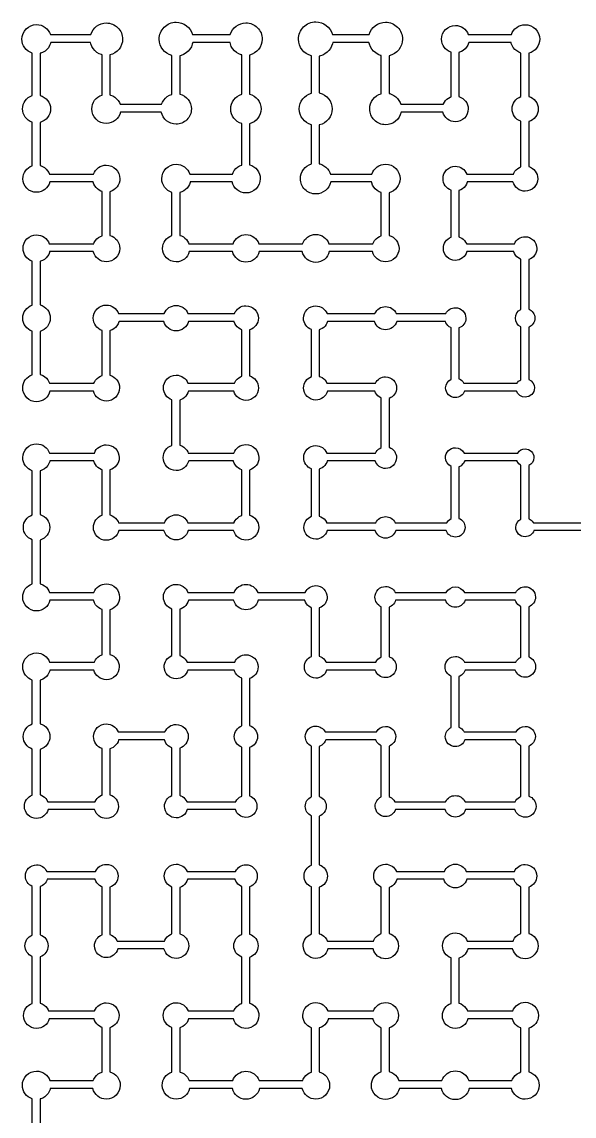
# Model space of a CAD drawing. Extents: x 0.02 to 7.98, y 0.02 to 7.98.
# Drawn here: x 0.037 to 1.026, y 2.006 to 3.967 of the extents above; entities that cross this region are included whole.
import ezdxf

# ---------------------------------------------------------------- set-up
doc = ezdxf.new("R2010")
doc.units = 0
doc.layers.add('PYDXF', color=18, linetype='CONTINUOUS')

msp = doc.modelspace()

# ---------------------------------------------------------------- linework, layer by layer
at = {"layer": 'PYDXF'}
for points in [[(0.0555, 1.9597), (0.0555, 2.037, -0.327691), (0.0377, 2.0612, -0.414214), (0.0631, 2.0867, -0.320131), (0.0871, 2.0695), (0.1647, 2.0695), (0.1658, 2.0722), (0.1679, 2.0757), (0.1705, 2.0788), (0.1737, 2.0815), (0.1771, 2.0835), (0.1805, 2.0849), (0.1805, 2.1648), (0.179, 2.1654), (0.176, 2.1669), (0.1733, 2.169), (0.1708, 2.1714), (0.1688, 2.1741), (0.1672, 2.1771), (0.1661, 2.1802), (0.1661, 2.1805), (0.0856, 2.1805, -0.342654), (0.0631, 2.163, -0.414214), (0.0399, 2.1862, -0.319204), (0.0555, 2.2081), (0.0555, 2.292, -0.307861), (0.0423, 2.3112, -0.307861), (0.0555, 2.3305), (0.0555, 2.4177, -0.307649), (0.0431, 2.4362, -0.414214), (0.0631, 2.4563, -0.294525), (0.0814, 2.4445), (0.1689, 2.4445, -0.299868), (0.1881, 2.4572, -0.414214), (0.2091, 2.4362, -0.326318), (0.1945, 2.4162), (0.1945, 2.3315), (0.1975, 2.3303), (0.2005, 2.3285), (0.2031, 2.3263), (0.2054, 2.3236), (0.2072, 2.3206), (0.2076, 2.3195), (0.2922, 2.3195), (0.2929, 2.3212), (0.2947, 2.3244), (0.2971, 2.3272), (0.3, 2.3296), (0.3032, 2.3315), (0.3055, 2.3324), (0.3055, 2.4165, -0.310116), (0.2919, 2.4362, -0.414214), (0.3131, 2.4575, -0.301117), (0.3326, 2.4445), (0.4196, 2.4445, -0.295802), (0.4381, 2.4565, -0.414214), (0.4584, 2.4362, -0.323146), (0.4445, 2.417), (0.4445, 2.3319, -0.329037), (0.4598, 2.3112, -0.329037), (0.4445, 2.2905), (0.4445, 2.2085, -0.334734), (0.4613, 2.1862, -0.414214), (0.4381, 2.163, -0.342654), (0.4157, 2.1805), (0.3354, 2.1805), (0.3353, 2.1801), (0.3342, 2.177), (0.3326, 2.174), (0.3306, 2.1712), (0.3281, 2.1688), (0.3253, 2.1667), (0.3224, 2.1652), (0.3195, 2.1642), (0.3195, 2.0852), (0.3204, 2.085), (0.3241, 2.0835), (0.3276, 2.0815), (0.3307, 2.0788), (0.3333, 2.0757), (0.3354, 2.0722), (0.3365, 2.0695), (0.4145, 2.0695, -0.318622), (0.4381, 2.0863, -0.318609), (0.4617, 2.0695), (0.5397, 2.0695), (0.5408, 2.0722), (0.5429, 2.0757), (0.5455, 2.0788), (0.5487, 2.0815), (0.5521, 2.0835), (0.5555, 2.0849), (0.5555, 2.1644, -0.319204), (0.5399, 2.1862, -0.414214), (0.5631, 2.2095, -0.310938), (0.5847, 2.1945), (0.6665, 2.1945, -0.310938), (0.6881, 2.2095, -0.414214), (0.7113, 2.1862, -0.334734), (0.6945, 2.1639), (0.6945, 2.0858), (0.6956, 2.0856), (0.6993, 2.0841), (0.7029, 2.0819), (0.7061, 2.0792), (0.7088, 2.076), (0.7109, 2.0725), (0.7121, 2.0695), (0.7889, 2.0695, -0.320845), (0.8131, 2.0869, -0.320792), (0.8373, 2.0695), (0.9145, 2.0695), (0.9156, 2.0723), (0.9177, 2.0758), (0.9204, 2.0789), (0.9236, 2.0816), (0.9271, 2.0837), (0.9305, 2.0851), (0.9305, 2.1639), (0.9286, 2.1646), (0.9255, 2.1662), (0.9227, 2.1683), (0.9202, 2.1708), (0.9181, 2.1737), (0.9165, 2.1767), (0.9153, 2.1799), (0.9152, 2.1805), (0.8356, 2.1805, -0.342654), (0.8131, 2.163, -0.414214), (0.7899, 2.1862, -0.319204), (0.8055, 2.2081), (0.8055, 2.2896, -0.318278), (0.7901, 2.3112, -0.414214), (0.8131, 2.3342, -0.310063), (0.8345, 2.3195), (0.9165, 2.3195), (0.9173, 2.3215), (0.9192, 2.3247), (0.9217, 2.3277), (0.9246, 2.3301), (0.9279, 2.3321), (0.9305, 2.3331), (0.9305, 2.417), (0.9298, 2.4172), (0.9271, 2.4186), (0.9246, 2.4205), (0.9224, 2.4227), (0.9205, 2.4252), (0.9191, 2.4279), (0.9182, 2.4305), (0.8335, 2.4305, -0.336051), (0.8131, 2.415, -0.336051), (0.7927, 2.4305), (0.7085, 2.4305), (0.7084, 2.43), (0.7072, 2.4269), (0.7054, 2.4239), (0.7031, 2.4212), (0.7005, 2.419), (0.6975, 2.4172), (0.6945, 2.416), (0.6945, 2.3335, -0.334734), (0.7113, 2.3112, -0.414214), (0.6881, 2.288, -0.342654), (0.6657, 2.3055), (0.5849, 2.3055, -0.340656), (0.5631, 2.2887, -0.414214), (0.5405, 2.3112, -0.316424), (0.5555, 2.3324), (0.5555, 2.4167, -0.308949), (0.5421, 2.4362, -0.308949), (0.5555, 2.4557), (0.5555, 2.5441, -0.29636), (0.5443, 2.5612, -0.29636), (0.5555, 2.5784), (0.5555, 2.6691, -0.29636), (0.5443, 2.6862, -0.414214), (0.5631, 2.705, -0.286304), (0.58, 2.6945), (0.6719, 2.6945, -0.282125), (0.6881, 2.7045, -0.414214), (0.7064, 2.6862, -0.312794), (0.6945, 2.6692), (0.6945, 2.5786), (0.6963, 2.5779), (0.6989, 2.5763), (0.7012, 2.5743), (0.7032, 2.572), (0.7047, 2.5695), (0.7957, 2.5695, -0.289711), (0.8131, 2.5805, -0.289604), (0.8305, 2.5695), (0.9204, 2.5695), (0.9216, 2.5716), (0.9233, 2.574), (0.9254, 2.5761), (0.9277, 2.5778), (0.9303, 2.5791), (0.9305, 2.5792), (0.9305, 2.6697), (0.9284, 2.6708), (0.9262, 2.6724), (0.9243, 2.6743), (0.9227, 2.6765), (0.9214, 2.6789), (0.9208, 2.6805), (0.8301, 2.6805, -0.321797), (0.8131, 2.6683, -0.414214), (0.7951, 2.6862, -0.291067), (0.8055, 2.7025), (0.8055, 2.7944, -0.294658), (0.7946, 2.8112, -0.414214), (0.8131, 2.8298, -0.284361), (0.8297, 2.8195), (0.9212, 2.8195), (0.9213, 2.8195), (0.9228, 2.8222), (0.9248, 2.8245), (0.9272, 2.8265), (0.9298, 2.8281), (0.9305, 2.8284), (0.9305, 2.9194), (0.9299, 2.9196), (0.9274, 2.9212), (0.925, 2.9231), (0.923, 2.9255), (0.9215, 2.9281), (0.9205, 2.9305), (0.8304, 2.9305, -0.323173), (0.8131, 2.918, -0.323173), (0.7958, 2.9305), (0.7062, 2.9305), (0.7056, 2.9286), (0.7042, 2.9261), (0.7026, 2.9238), (0.7005, 2.9218), (0.6982, 2.9201), (0.6958, 2.9188), (0.6945, 2.9183), (0.6945, 2.8294, -0.318331), (0.7074, 2.8112, -0.414214), (0.6881, 2.7919, -0.328166), (0.6697, 2.8055), (0.5826, 2.8055, -0.332467), (0.5631, 2.7909, -0.414214), (0.5428, 2.8112, -0.307649), (0.5555, 2.83), (0.5555, 2.9172), (0.5541, 2.9178), (0.5512, 2.9195), (0.5486, 2.9217), (0.5464, 2.9243), (0.5447, 2.9272), (0.5435, 2.9302), (0.5434, 2.9305), (0.4602, 2.9305, -0.341445), (0.4381, 2.9134, -0.341445), (0.4161, 2.9305), (0.3352, 2.9305), (0.3351, 2.9302), (0.334, 2.9271), (0.3324, 2.9241), (0.3304, 2.9214), (0.328, 2.919), (0.3252, 2.9169), (0.3223, 2.9154), (0.3195, 2.9144), (0.3195, 2.8317), (0.3217, 2.8309), (0.3245, 2.8294), (0.3271, 2.8275), (0.3294, 2.8252), (0.3313, 2.8226), (0.3328, 2.8199), (0.3329, 2.8195), (0.4181, 2.8195, -0.307649), (0.4381, 2.8329, -0.414214), (0.4598, 2.8112, -0.329037), (0.4445, 2.7905), (0.4445, 2.706, -0.325181), (0.4589, 2.6862, -0.325181), (0.4445, 2.6665), (0.4445, 2.5799, -0.320819), (0.4579, 2.5612, -0.414214), (0.4381, 2.5414, -0.330489), (0.4192, 2.5555), (0.3331, 2.5555, -0.334365), (0.3131, 2.5405, -0.414214), (0.2923, 2.5612, -0.307861), (0.3055, 2.5805), (0.3055, 2.666), (0.3044, 2.6664), (0.3016, 2.6679), (0.299, 2.6698), (0.2967, 2.6721), (0.2947, 2.6747), (0.2932, 2.6775), (0.2922, 2.6805), (0.2922, 2.6805), (0.2102, 2.6805), (0.2101, 2.6802), (0.209, 2.6771), (0.2074, 2.6741), (0.2054, 2.6714), (0.203, 2.669), (0.2002, 2.6669), (0.1973, 2.6654), (0.1945, 2.6644), (0.1945, 2.5819, -0.329037), (0.2098, 2.5612, -0.414214), (0.1881, 2.5395, -0.337815), (0.1672, 2.5555), (0.084, 2.5555, -0.337815), (0.0631, 2.5395, -0.414214), (0.0414, 2.5612, -0.312423), (0.0555, 2.5815), (0.0555, 2.6637, -0.321745), (0.0393, 2.6862, -0.321745), (0.0555, 2.7088), (0.0555, 2.7876, -0.325591), (0.0383, 2.8112, -0.414214), (0.0631, 2.8361, -0.317854), (0.0865, 2.8195), (0.1667, 2.8195), (0.167, 2.8205), (0.1686, 2.8235), (0.1707, 2.8262), (0.1731, 2.8287), (0.1759, 2.8307), (0.1789, 2.8323), (0.1805, 2.8329), (0.1805, 2.9139), (0.1777, 2.915), (0.1744, 2.917), (0.1714, 2.9195), (0.1689, 2.9225), (0.1669, 2.9258), (0.1655, 2.9293), (0.1652, 2.9305), (0.0872, 2.9305, -0.347327), (0.0631, 2.9114, -0.414214), (0.0383, 2.9362, -0.325591), (0.0555, 2.9599), (0.0555, 3.0389, -0.320924), (0.0395, 3.0612, -0.320924), (0.0555, 3.0836), (0.0555, 3.1628, -0.324759), (0.0385, 3.1862, -0.414214), (0.0631, 3.2109, -0.31706), (0.0863, 3.1945), (0.1667, 3.1945, -0.310063), (0.1881, 3.2092, -0.414214), (0.2111, 3.1862, -0.333996), (0.1945, 3.1642), (0.1945, 3.0835), (0.1949, 3.0834), (0.1984, 3.0821), (0.2016, 3.0801), (0.2045, 3.0777), (0.207, 3.0747), (0.209, 3.0715), (0.2097, 3.0695), (0.2922, 3.0695, -0.307941), (0.3131, 3.0838, -0.308074), (0.3341, 3.0695), (0.4169, 3.0695), (0.4172, 3.0704), (0.4188, 3.0734), (0.4208, 3.0761), (0.4233, 3.0785), (0.426, 3.0805), (0.429, 3.0821), (0.4305, 3.0827), (0.4305, 3.1644), (0.4279, 3.1654), (0.4246, 3.1673), (0.4217, 3.1698), (0.4192, 3.1727), (0.4173, 3.176), (0.4159, 3.1794), (0.4157, 3.1805), (0.3356, 3.1805, -0.342654), (0.3131, 3.163, -0.414214), (0.2899, 3.1862, -0.319204), (0.3055, 3.2081), (0.3055, 3.2898, -0.317378), (0.2903, 3.3112, -0.414214), (0.3131, 3.334, -0.309082), (0.3343, 3.3195), (0.4174, 3.3195), (0.418, 3.3211), (0.4199, 3.3242), (0.4223, 3.327), (0.4251, 3.3294), (0.4282, 3.3313), (0.4305, 3.3322), (0.4305, 3.4155), (0.4283, 3.4164), (0.4252, 3.4182), (0.4225, 3.4206), (0.4201, 3.4234), (0.4182, 3.4265), (0.417, 3.4297), (0.4168, 3.4305), (0.3352, 3.4305, -0.341445), (0.3131, 3.4134, -0.341445), (0.2911, 3.4305), (0.2108, 3.4305), (0.2105, 3.4294), (0.2091, 3.4259), (0.2072, 3.4226), (0.2047, 3.4197), (0.2017, 3.4172), (0.1985, 3.4152), (0.195, 3.4138), (0.1945, 3.4137), (0.1945, 3.334, -0.336077), (0.2118, 3.3112, -0.414214), (0.1881, 3.2876, -0.343915), (0.1652, 3.3055), (0.0872, 3.3055, -0.347327), (0.0631, 3.2864, -0.414214), (0.0383, 3.3112, -0.325591), (0.0555, 3.3349), (0.0555, 3.4128, -0.324759), (0.0385, 3.4362, -0.324864), (0.0555, 3.4597), (0.0555, 3.5383, -0.323265), (0.0389, 3.5612, -0.414214), (0.0631, 3.5855, -0.315444), (0.0859, 3.5695), (0.1656, 3.5695), (0.1665, 3.5719), (0.1685, 3.5752), (0.1711, 3.5782), (0.1741, 3.5808), (0.1775, 3.5828), (0.1805, 3.584), (0.1805, 3.6633), (0.1784, 3.664), (0.1752, 3.6657), (0.1723, 3.6678), (0.1697, 3.6704), (0.1676, 3.6733), (0.1659, 3.6765), (0.1647, 3.6798), (0.1646, 3.6805), (0.0868, 3.6805, -0.346304), (0.0631, 3.6618, -0.414214), (0.0387, 3.6862, -0.324019), (0.0555, 3.7094), (0.0555, 3.7874, -0.326185), (0.0381, 3.8112, -0.326304), (0.0555, 3.8351), (0.0555, 3.9112, -0.330119), (0.0369, 3.9362, -0.414214), (0.0631, 3.9624, -0.322855), (0.0879, 3.9445), (0.1603, 3.9445, -0.331966), (0.1881, 3.9653, -0.414214), (0.2172, 3.9362, -0.350486), (0.1945, 3.908), (0.1945, 3.8364), (0.1958, 3.8361), (0.1996, 3.8346), (0.2032, 3.8324), (0.2065, 3.8296), (0.2093, 3.8264), (0.2115, 3.8227), (0.2127, 3.8195), (0.2871, 3.8195), (0.2886, 3.8233), (0.2909, 3.8271), (0.2938, 3.8305), (0.2973, 3.8335), (0.3011, 3.8357), (0.3051, 3.8373), (0.3055, 3.8374), (0.3055, 3.9069, -0.341576), (0.2828, 3.9362, -0.414214), (0.3131, 3.9666, -0.335485), (0.3423, 3.9445), (0.4101, 3.9445, -0.332401), (0.4381, 3.9654, -0.414214), (0.4673, 3.9362, -0.350892), (0.4445, 3.9078), (0.4445, 3.8377, -0.346514), (0.4654, 3.8112, -0.346435), (0.4445, 3.7848), (0.4445, 3.711, -0.342181), (0.4637, 3.6862, -0.414214), (0.4381, 3.6606, -0.349398), (0.4132, 3.6805), (0.3382, 3.6805), (0.338, 3.6794), (0.3368, 3.6759), (0.335, 3.6725), (0.3327, 3.6694), (0.3299, 3.6667), (0.3268, 3.6644), (0.3235, 3.6626), (0.32, 3.6614), (0.3195, 3.6613), (0.3195, 3.5846), (0.3196, 3.5846), (0.3229, 3.5835), (0.326, 3.5818), (0.3289, 3.5796), (0.3315, 3.577), (0.3337, 3.5741), (0.3353, 3.571), (0.3359, 3.5695), (0.415, 3.5695, -0.31706), (0.4381, 3.5859, -0.31706), (0.4613, 3.5695), (0.5395, 3.5695, -0.318622), (0.5631, 3.5863, -0.318609), (0.5867, 3.5695), (0.6656, 3.5695), (0.6665, 3.5719), (0.6685, 3.5752), (0.6711, 3.5782), (0.6741, 3.5808), (0.6775, 3.5828), (0.6805, 3.584), (0.6805, 3.6614), (0.6805, 3.6614), (0.6766, 3.6629), (0.673, 3.6651), (0.6697, 3.6678), (0.6669, 3.6711), (0.6648, 3.6748), (0.6633, 3.6786), (0.6628, 3.6805), (0.5899, 3.6805, -0.353719), (0.5631, 3.6588, -0.414214), (0.5356, 3.6862, -0.334101), (0.5555, 3.7126), (0.5555, 3.7829, -0.339289), (0.5337, 3.8112, -0.339183), (0.5555, 3.8395), (0.5555, 3.9062, -0.343153), (0.5321, 3.9362, -0.414214), (0.5631, 3.9672, -0.337223), (0.593, 3.9445), (0.6589, 3.9445, -0.335485), (0.6881, 3.9666, -0.414214), (0.7185, 3.9362, -0.353248), (0.6945, 3.9066), (0.6945, 3.8388), (0.6957, 3.8386), (0.6995, 3.8372), (0.7032, 3.8353), (0.7066, 3.8327), (0.7096, 3.8297), (0.7121, 3.8263), (0.7141, 3.8226), (0.7152, 3.8195), (0.7917, 3.8195), (0.792, 3.8205), (0.7936, 3.8235), (0.7957, 3.8262), (0.7981, 3.8287), (0.8009, 3.8307), (0.8039, 3.8323), (0.8055, 3.8329), (0.8055, 3.9128, -0.324759), (0.7885, 3.9362, -0.414214), (0.8131, 3.9609, -0.31706), (0.8363, 3.9445), (0.9135, 3.9445, -0.322247), (0.9381, 3.9622, -0.414214), (0.9641, 3.9362, -0.343114), (0.9445, 3.9111), (0.9445, 3.8337, -0.335393), (0.9615, 3.8112, -0.335393), (0.9445, 3.7887), (0.9445, 3.7079, -0.332441), (0.9607, 3.6862, -0.414214), (0.9381, 3.6637, -0.340762), (0.9163, 3.6805), (0.8345, 3.6805), (0.8343, 3.6797), (0.833, 3.6765), (0.8311, 3.6734), (0.8288, 3.6706), (0.826, 3.6682), (0.8229, 3.6664), (0.8196, 3.6651), (0.8195, 3.665), (0.8195, 3.5817), (0.8217, 3.5809), (0.8245, 3.5794), (0.8271, 3.5775), (0.8294, 3.5752), (0.8313, 3.5726), (0.8328, 3.5699), (0.8329, 3.5695), (0.9189, 3.5695, -0.299868), (0.9381, 3.5822, -0.414214), (0.9591, 3.5612, -0.326318), (0.9445, 3.5412), (0.9445, 3.4524, -0.307967), (0.9555, 3.4362, -0.307861), (0.9445, 3.4201), (0.9445, 3.3265, -0.302419), (0.9547, 3.3112, -0.414214), (0.9381, 3.2947, -0.313801), (0.9226, 3.3055), (0.8295, 3.3055, -0.318834), (0.8131, 3.2938, -0.414214), (0.7957, 3.3112, -0.287183), (0.8055, 3.3269), (0.8055, 3.4191), (0.8048, 3.4194), (0.8022, 3.4209), (0.7998, 3.423), (0.7978, 3.4253), (0.7963, 3.4279), (0.7952, 3.4305), (0.7081, 3.4305, -0.334365), (0.6881, 3.4155, -0.334365), (0.6682, 3.4305), (0.5843, 3.4305), (0.5842, 3.4304), (0.5832, 3.4274), (0.5817, 3.4246), (0.5797, 3.4219), (0.5774, 3.4196), (0.5748, 3.4177), (0.5719, 3.4162), (0.5695, 3.4153), (0.5695, 3.3319), (0.5718, 3.3311), (0.5746, 3.3296), (0.5773, 3.3277), (0.5796, 3.3254), (0.5815, 3.3228), (0.583, 3.3199), (0.5831, 3.3195), (0.6702, 3.3195, -0.292876), (0.6881, 3.331, -0.414214), (0.7079, 3.3112, -0.320819), (0.6945, 3.2925), (0.6945, 3.2047, -0.319575), (0.7077, 3.1862, -0.414214), (0.6881, 3.1667, -0.329301), (0.6695, 3.1805), (0.5838, 3.1805), (0.5828, 3.1776), (0.5813, 3.1748), (0.5794, 3.1722), (0.5771, 3.17), (0.5745, 3.1681), (0.5717, 3.1666), (0.5695, 3.1658), (0.5695, 3.0815), (0.5725, 3.0803), (0.5755, 3.0785), (0.5781, 3.0763), (0.5804, 3.0736), (0.5822, 3.0706), (0.5826, 3.0695), (0.6707, 3.0695, -0.289711), (0.6881, 3.0805, -0.289604), (0.7055, 3.0695), (0.7978, 3.0695), (0.7989, 3.0714), (0.8008, 3.0736), (0.803, 3.0754), (0.8054, 3.0769), (0.8055, 3.0769), (0.8055, 3.1703, -0.289045), (0.7954, 3.1862, -0.414214), (0.8131, 3.2039, -0.277864), (0.8287, 3.1945), (0.9249, 3.1945, -0.258769), (0.9381, 3.2019, -0.414214), (0.9538, 3.1862, -0.295615), (0.9445, 3.172), (0.9445, 3.0768), (0.9449, 3.0767), (0.9471, 3.0755), (0.9491, 3.074), (0.9509, 3.0722), (0.9524, 3.0702), (0.9528, 3.0695), (1.0495, 3.0695)], [(1.0483, 3.0555), (0.9539, 3.0555, -0.31555), (0.9381, 3.0444, -0.414214), (0.9213, 3.0612, -0.282391), (0.9305, 3.0762), (0.9305, 3.1726), (0.929, 3.1735), (0.927, 3.1752), (0.9254, 3.1771), (0.9241, 3.1793), (0.9236, 3.1805), (0.8298, 3.1805), (0.829, 3.1784), (0.8275, 3.1759), (0.8256, 3.1737), (0.8234, 3.1718), (0.8209, 3.1703), (0.8195, 3.1698), (0.8195, 3.0774, -0.307967), (0.8305, 3.0612, -0.414214), (0.8131, 3.0438, -0.318834), (0.7967, 3.0555), (0.7065, 3.0555, -0.328298), (0.6881, 3.0419, -0.328166), (0.6697, 3.0555), (0.5835, 3.0555, -0.336051), (0.5631, 3.04, -0.414214), (0.5419, 3.0612, -0.310116), (0.5555, 3.081), (0.5555, 3.1662, -0.311336), (0.5416, 3.1862, -0.414214), (0.5631, 3.2077, -0.302552), (0.5829, 3.1945), (0.6704, 3.1945), (0.6716, 3.1966), (0.6733, 3.199), (0.6754, 3.2011), (0.6777, 3.2028), (0.6803, 3.2041), (0.6805, 3.2042), (0.6805, 3.293), (0.6794, 3.2935), (0.6766, 3.2951), (0.6741, 3.2972), (0.672, 3.2997), (0.6703, 3.3025), (0.6692, 3.3054), (0.6692, 3.3055), (0.584, 3.3055, -0.337815), (0.5631, 3.2895, -0.414214), (0.5414, 3.3112, -0.312423), (0.5555, 3.3315), (0.5555, 3.4157, -0.313457), (0.5412, 3.4362, -0.414214), (0.5631, 3.4582, -0.307649), (0.5834, 3.4445), (0.6691, 3.4445, -0.298832), (0.6881, 3.457, -0.298832), (0.7072, 3.4445), (0.7962, 3.4445, -0.286304), (0.8131, 3.455, -0.414214), (0.8319, 3.4362, -0.315656), (0.8195, 3.4186), (0.8195, 3.3274), (0.8201, 3.3272), (0.8224, 3.326), (0.8245, 3.3245), (0.8263, 3.3226), (0.8279, 3.3205), (0.8284, 3.3195), (0.9238, 3.3195), (0.9246, 3.3209), (0.9264, 3.323), (0.9285, 3.3247), (0.9305, 3.3259), (0.9305, 3.4206, -0.286943), (0.9207, 3.4362, -0.287183), (0.9305, 3.4519), (0.9305, 3.5417), (0.9288, 3.5424), (0.9259, 3.5441), (0.9233, 3.5464), (0.921, 3.549), (0.9193, 3.552), (0.918, 3.5551), (0.9179, 3.5555), (0.8338, 3.5555, -0.336999), (0.8131, 3.5398, -0.414214), (0.7916, 3.5612, -0.311336), (0.8055, 3.5813), (0.8055, 3.6655, -0.314464), (0.791, 3.6862, -0.414214), (0.8131, 3.7084, -0.307649), (0.8336, 3.6945), (0.9172, 3.6945), (0.9179, 3.6962), (0.9197, 3.6994), (0.9221, 3.7022), (0.925, 3.7046), (0.9282, 3.7065), (0.9305, 3.7074), (0.9305, 3.7891, -0.320078), (0.9147, 3.8112, -0.320078), (0.9305, 3.8333), (0.9305, 3.9114), (0.9305, 3.9114), (0.9266, 3.9129), (0.923, 3.9151), (0.9197, 3.9178), (0.9169, 3.9211), (0.9148, 3.9248), (0.9133, 3.9286), (0.9128, 3.9305), (0.837, 3.9305), (0.8367, 3.929), (0.8352, 3.9254), (0.8332, 3.9219), (0.8305, 3.9188), (0.8274, 3.9162), (0.824, 3.9141), (0.8204, 3.9127), (0.8195, 3.9125), (0.8195, 3.8333, -0.333996), (0.8361, 3.8112, -0.414214), (0.8131, 3.7882, -0.342102), (0.7909, 3.8055), (0.7158, 3.8055, -0.355549), (0.6881, 3.7829, -0.414214), (0.6598, 3.8112, -0.336512), (0.6805, 3.8385), (0.6805, 3.9069), (0.6792, 3.9072), (0.6747, 3.909), (0.6705, 3.9115), (0.6666, 3.9148), (0.6634, 3.9186), (0.6609, 3.9228), (0.6591, 3.9273), (0.6584, 3.9305), (0.5935, 3.9305), (0.593, 3.928), (0.5915, 3.9238), (0.5894, 3.9198), (0.5866, 3.916), (0.5833, 3.9127), (0.5796, 3.91), (0.5756, 3.9078), (0.5714, 3.9064), (0.5695, 3.906), (0.5695, 3.8398, -0.351258), (0.5925, 3.8112, -0.351206), (0.5695, 3.7827), (0.5695, 3.7129), (0.5704, 3.7127), (0.5741, 3.7114), (0.5777, 3.7095), (0.581, 3.7071), (0.5839, 3.7041), (0.5864, 3.7008), (0.5883, 3.6973), (0.5893, 3.6945), (0.6635, 3.6945, -0.322247), (0.6881, 3.7122, -0.414214), (0.7141, 3.6862, -0.343114), (0.6945, 3.6611), (0.6945, 3.5844, -0.337526), (0.7122, 3.5612, -0.414214), (0.6881, 3.5372, -0.345188), (0.6648, 3.5555), (0.5874, 3.5555, -0.347852), (0.5631, 3.5362, -0.347904), (0.5388, 3.5555), (0.462, 3.5555, -0.346789), (0.4381, 3.5366, -0.346855), (0.4142, 3.5555), (0.3366, 3.5555, -0.345674), (0.3131, 3.537, -0.414214), (0.2889, 3.5612, -0.323344), (0.3055, 3.5842), (0.3055, 3.6616, -0.329011), (0.2873, 3.6862, -0.414214), (0.3131, 3.7121, -0.321559), (0.3375, 3.6945), (0.4139, 3.6945), (0.4151, 3.6975), (0.4173, 3.7011), (0.42, 3.7044), (0.4232, 3.7071), (0.4268, 3.7092), (0.4305, 3.7107), (0.4305, 3.785, -0.333561), (0.4108, 3.8112, -0.333548), (0.4305, 3.8374), (0.4305, 3.9081), (0.4295, 3.9083), (0.4252, 3.91), (0.4211, 3.9125), (0.4175, 3.9156), (0.4143, 3.9193), (0.4119, 3.9234), (0.4102, 3.9277), (0.4096, 3.9305), (0.3428, 3.9305), (0.3421, 3.9273), (0.3404, 3.9228), (0.3378, 3.9186), (0.3346, 3.9148), (0.3308, 3.9115), (0.3265, 3.909), (0.322, 3.9072), (0.3195, 3.9066), (0.3195, 3.8377, -0.346514), (0.3404, 3.8112, -0.414214), (0.3131, 3.7839, -0.353326), (0.2865, 3.8055), (0.2134, 3.8055, -0.350289), (0.1881, 3.7852, -0.414214), (0.1621, 3.8112, -0.329618), (0.1805, 3.8361), (0.1805, 3.9083), (0.1796, 3.9085), (0.1753, 3.9102), (0.1712, 3.9126), (0.1676, 3.9157), (0.1645, 3.9194), (0.1621, 3.9234), (0.1604, 3.9277), (0.1597, 3.9305), (0.0886, 3.9305), (0.0882, 3.9285), (0.0866, 3.9247), (0.0844, 3.921), (0.0816, 3.9177), (0.0783, 3.9149), (0.0747, 3.9127), (0.0708, 3.9112), (0.0695, 3.9109), (0.0695, 3.8354, -0.340525), (0.0882, 3.8112, -0.34042), (0.0695, 3.7871), (0.0695, 3.7098), (0.0703, 3.7096), (0.0739, 3.7082), (0.0773, 3.7061), (0.0804, 3.7035), (0.083, 3.7004), (0.0851, 3.697), (0.0861, 3.6945), (0.1654, 3.6945, -0.315418), (0.1881, 3.7105, -0.414214), (0.2124, 3.6862, -0.338026), (0.1945, 3.6629), (0.1945, 3.5844, -0.337526), (0.2122, 3.5612, -0.414214), (0.1881, 3.5372, -0.345188), (0.1648, 3.5555), (0.0866, 3.5555), (0.0863, 3.5541), (0.0849, 3.5505), (0.0829, 3.5471), (0.0803, 3.5441), (0.0772, 3.5415), (0.0738, 3.5395), (0.0702, 3.5381), (0.0695, 3.5379), (0.0695, 3.46, -0.339368), (0.0878, 3.4362, -0.339249), (0.0695, 3.4125), (0.0695, 3.3352), (0.0704, 3.335), (0.0741, 3.3335), (0.0776, 3.3315), (0.0807, 3.3288), (0.0833, 3.3257), (0.0854, 3.3222), (0.0865, 3.3195), (0.166, 3.3195), (0.1669, 3.3217), (0.1689, 3.325), (0.1714, 3.328), (0.1744, 3.3305), (0.1777, 3.3325), (0.1805, 3.3336), (0.1805, 3.4141, -0.320078), (0.1647, 3.4362, -0.414214), (0.1881, 3.4597, -0.31188), (0.21, 3.4445), (0.2919, 3.4445, -0.309082), (0.3131, 3.459, -0.309082), (0.3343, 3.4445), (0.4176, 3.4445, -0.307649), (0.4381, 3.4584, -0.414214), (0.4603, 3.4362, -0.330858), (0.4445, 3.415), (0.4445, 3.3327, -0.331676), (0.4605, 3.3112, -0.414214), (0.4381, 3.2889, -0.339946), (0.4166, 3.3055), (0.3352, 3.3055), (0.3351, 3.3052), (0.334, 3.3021), (0.3324, 3.2991), (0.3304, 3.2964), (0.328, 3.294), (0.3252, 3.2919), (0.3223, 3.2904), (0.3195, 3.2894), (0.3195, 3.2085), (0.3199, 3.2084), (0.3234, 3.2071), (0.3266, 3.2051), (0.3295, 3.2027), (0.332, 3.1997), (0.334, 3.1965), (0.3347, 3.1945), (0.4165, 3.1945, -0.310938), (0.4381, 3.2095, -0.414214), (0.4613, 3.1862, -0.334734), (0.4445, 3.1639), (0.4445, 3.0831, -0.333232), (0.4609, 3.0612, -0.414214), (0.4381, 3.0384, -0.341445), (0.4161, 3.0555), (0.3349, 3.0555, -0.340656), (0.3131, 3.0387, -0.340762), (0.2913, 3.0555), (0.2106, 3.0555, -0.342654), (0.1881, 3.038, -0.414214), (0.1649, 3.0612, -0.319204), (0.1805, 3.0831), (0.1805, 3.1646), (0.1789, 3.1652), (0.1759, 3.1667), (0.1731, 3.1688), (0.1707, 3.1712), (0.1686, 3.174), (0.167, 3.177), (0.1659, 3.1801), (0.1659, 3.1805), (0.087, 3.1805), (0.0867, 3.179), (0.0852, 3.1754), (0.0832, 3.1719), (0.0805, 3.1688), (0.0774, 3.1662), (0.074, 3.1641), (0.0704, 3.1627), (0.0695, 3.1625), (0.0695, 3.084, -0.336077), (0.0868, 3.0612, -0.336077), (0.0695, 3.0385), (0.0695, 2.9602), (0.0704, 2.96), (0.0741, 2.9585), (0.0776, 2.9565), (0.0807, 2.9538), (0.0833, 2.9507), (0.0854, 2.9472), (0.0865, 2.9445), (0.166, 2.9445, -0.312794), (0.1881, 2.9599, -0.414214), (0.2118, 2.9362, -0.336077), (0.1945, 2.9135), (0.1945, 2.8333, -0.333996), (0.2111, 2.8112, -0.414214), (0.1881, 2.7882, -0.342102), (0.1659, 2.8055), (0.0872, 2.8055), (0.0869, 2.8039), (0.0854, 2.8003), (0.0833, 2.7968), (0.0807, 2.7937), (0.0776, 2.791), (0.0741, 2.7889), (0.0704, 2.7875), (0.0695, 2.7873), (0.0695, 2.7092, -0.336736), (0.087, 2.6862, -0.336736), (0.0695, 2.6633), (0.0695, 2.5819), (0.0718, 2.5811), (0.0746, 2.5796), (0.0773, 2.5777), (0.0796, 2.5754), (0.0815, 2.5728), (0.083, 2.5699), (0.0831, 2.5695), (0.1681, 2.5695), (0.1682, 2.5699), (0.1697, 2.5728), (0.1717, 2.5754), (0.174, 2.5777), (0.1766, 2.5796), (0.1794, 2.5811), (0.1805, 2.5815), (0.1805, 2.6648, -0.317378), (0.1653, 2.6862, -0.414214), (0.1881, 2.709, -0.309082), (0.2093, 2.6945), (0.2931, 2.6945, -0.307649), (0.3131, 2.7079, -0.414214), (0.3348, 2.6862, -0.329037), (0.3195, 2.6655), (0.3195, 2.581), (0.3215, 2.5803), (0.3242, 2.5788), (0.3267, 2.577), (0.3289, 2.5748), (0.3307, 2.5723), (0.3321, 2.5696), (0.3322, 2.5695), (0.4202, 2.5695), (0.4203, 2.57), (0.422, 2.5727), (0.4241, 2.5752), (0.4266, 2.5774), (0.4294, 2.579), (0.4305, 2.5795), (0.4305, 2.667, -0.307861), (0.4173, 2.6862, -0.307861), (0.4305, 2.7055), (0.4305, 2.791), (0.4294, 2.7914), (0.4266, 2.7929), (0.424, 2.7948), (0.4217, 2.7971), (0.4197, 2.7997), (0.4182, 2.8025), (0.4172, 2.8055), (0.4172, 2.8055), (0.3338, 2.8055, -0.336999), (0.3131, 2.7898, -0.414214), (0.2916, 2.8112, -0.311336), (0.3055, 2.8313), (0.3055, 2.9148, -0.317378), (0.2903, 2.9362, -0.414214), (0.3131, 2.959, -0.309082), (0.3343, 2.9445), (0.4169, 2.9445, -0.309082), (0.4381, 2.959, -0.309082), (0.4593, 2.9445), (0.5443, 2.9445, -0.297503), (0.5631, 2.9568, -0.414214), (0.5836, 2.9362, -0.324151), (0.5695, 2.9168), (0.5695, 2.8305), (0.5721, 2.8294), (0.5749, 2.8278), (0.5775, 2.8256), (0.5796, 2.823), (0.5813, 2.8202), (0.5816, 2.8195), (0.6707, 2.8195), (0.6708, 2.8198), (0.6724, 2.8225), (0.6745, 2.8249), (0.6769, 2.8269), (0.6796, 2.8286), (0.6805, 2.8289), (0.6805, 2.9188, -0.298247), (0.6691, 2.9362, -0.414214), (0.6881, 2.9553, -0.287848), (0.7052, 2.9445), (0.7969, 2.9445, -0.282125), (0.8131, 2.9545, -0.282125), (0.8293, 2.9445), (0.9215, 2.9445, -0.284361), (0.9381, 2.9548, -0.414214), (0.9566, 2.9362, -0.314225), (0.9445, 2.9189), (0.9445, 2.8289, -0.315656), (0.9569, 2.8112, -0.414214), (0.9381, 2.7925, -0.325895), (0.9202, 2.8055), (0.8307, 2.8055), (0.8297, 2.8031), (0.8282, 2.8005), (0.8262, 2.7981), (0.8239, 2.7962), (0.8213, 2.7946), (0.8195, 2.7939), (0.8195, 2.703), (0.8203, 2.7027), (0.8227, 2.7015), (0.8248, 2.6999), (0.8268, 2.698), (0.8284, 2.6958), (0.829, 2.6945), (0.9219, 2.6945, -0.282125), (0.9381, 2.7045, -0.414214), (0.9564, 2.6862, -0.312794), (0.9445, 2.6692), (0.9445, 2.5797, -0.319575), (0.9577, 2.5612, -0.414214), (0.9381, 2.5417, -0.329301), (0.9195, 2.5555), (0.8315, 2.5555, -0.328298), (0.8131, 2.5419, -0.328166), (0.7947, 2.5555), (0.7057, 2.5555, -0.3246), (0.6881, 2.5427, -0.414214), (0.6696, 2.5612, -0.294658), (0.6805, 2.5781), (0.6805, 2.6697), (0.6784, 2.6708), (0.6762, 2.6724), (0.6743, 2.6743), (0.6727, 2.6765), (0.6714, 2.6789), (0.6708, 2.6805), (0.581, 2.6805), (0.58, 2.6779), (0.5784, 2.6753), (0.5764, 2.673), (0.574, 2.6709), (0.5714, 2.6694), (0.5695, 2.6686), (0.5695, 2.5789, -0.315656), (0.5819, 2.5612, -0.315656), (0.5695, 2.5436), (0.5695, 2.4562, -0.326318), (0.5841, 2.4362, -0.326318), (0.5695, 2.4162), (0.5695, 2.3329), (0.5722, 2.3319), (0.5751, 2.3304), (0.5778, 2.3284), (0.5802, 2.326), (0.5822, 2.3232), (0.5838, 2.3203), (0.5841, 2.3195), (0.6665, 2.3195), (0.6673, 2.3215), (0.6692, 2.3247), (0.6717, 2.3277), (0.6746, 2.3301), (0.6779, 2.3321), (0.6805, 2.3331), (0.6805, 2.4165, -0.310116), (0.6669, 2.4362, -0.414214), (0.6881, 2.4575, -0.301117), (0.7076, 2.4445), (0.7936, 2.4445, -0.301117), (0.8131, 2.4575, -0.301117), (0.8326, 2.4445), (0.9191, 2.4445, -0.298832), (0.9381, 2.457, -0.414214), (0.9589, 2.4362, -0.325181), (0.9445, 2.4165), (0.9445, 2.3335, -0.334734), (0.9613, 2.3112, -0.414214), (0.9381, 2.288, -0.342654), (0.9157, 2.3055), (0.8354, 2.3055), (0.8353, 2.3051), (0.8342, 2.302), (0.8326, 2.299), (0.8306, 2.2962), (0.8281, 2.2938), (0.8253, 2.2917), (0.8224, 2.2902), (0.8195, 2.2892), (0.8195, 2.2085), (0.8199, 2.2084), (0.8234, 2.2071), (0.8266, 2.2051), (0.8295, 2.2027), (0.832, 2.1997), (0.834, 2.1965), (0.8347, 2.1945), (0.916, 2.1945, -0.312794), (0.9381, 2.2099, -0.414214), (0.9618, 2.1862, -0.336077), (0.9445, 2.1635), (0.9445, 2.0854, -0.340525), (0.9632, 2.0612, -0.414214), (0.9381, 2.0362, -0.347904), (0.9138, 2.0555), (0.838, 2.0555, -0.349346), (0.8131, 2.0356, -0.349398), (0.7882, 2.0555), (0.7128, 2.0555, -0.348848), (0.6881, 2.0358, -0.414214), (0.6627, 2.0612, -0.327691), (0.6805, 2.0855), (0.6805, 2.1644), (0.6779, 2.1654), (0.6746, 2.1673), (0.6717, 2.1698), (0.6692, 2.1727), (0.6673, 2.176), (0.6659, 2.1794), (0.6657, 2.1805), (0.5856, 2.1805), (0.5853, 2.1794), (0.584, 2.176), (0.582, 2.1727), (0.5795, 2.1698), (0.5766, 2.1673), (0.5734, 2.1654), (0.5699, 2.164), (0.5695, 2.1639), (0.5695, 2.0852, -0.339841), (0.588, 2.0612, -0.414214), (0.5631, 2.0364, -0.347327), (0.539, 2.0555), (0.4624, 2.0555, -0.347852), (0.4381, 2.0362, -0.347904), (0.4138, 2.0555), (0.3372, 2.0555, -0.347327), (0.3131, 2.0364, -0.414214), (0.2883, 2.0612, -0.325591), (0.3055, 2.0849), (0.3055, 2.1646, -0.318278), (0.2901, 2.1862, -0.414214), (0.3131, 2.2092, -0.310063), (0.3345, 2.1945), (0.4165, 2.1945), (0.4173, 2.1965), (0.4192, 2.1997), (0.4217, 2.2027), (0.4246, 2.2051), (0.4279, 2.2071), (0.4305, 2.2081), (0.4305, 2.291, -0.312423), (0.4164, 2.3112, -0.312423), (0.4305, 2.3315), (0.4305, 2.4175), (0.4292, 2.418), (0.4263, 2.4197), (0.4238, 2.4219), (0.4216, 2.4244), (0.4199, 2.4273), (0.4187, 2.4303), (0.4187, 2.4305), (0.3335, 2.4305), (0.3334, 2.43), (0.3322, 2.4269), (0.3304, 2.4239), (0.3281, 2.4212), (0.3255, 2.419), (0.3225, 2.4172), (0.3195, 2.416), (0.3195, 2.3329, -0.332441), (0.3357, 2.3112, -0.414214), (0.3131, 2.2887, -0.340762), (0.2913, 2.3055), (0.2085, 2.3055, -0.336051), (0.1881, 2.29, -0.414214), (0.1669, 2.3112, -0.310116), (0.1805, 2.331), (0.1805, 2.4167), (0.1788, 2.4174), (0.1759, 2.4191), (0.1733, 2.4214), (0.171, 2.424), (0.1693, 2.427), (0.168, 2.4301), (0.1679, 2.4305), (0.0823, 2.4305), (0.0815, 2.4282), (0.0801, 2.4256), (0.0783, 2.4232), (0.0762, 2.421), (0.0738, 2.4193), (0.0712, 2.4179), (0.0695, 2.4173), (0.0695, 2.331, -0.325181), (0.0839, 2.3112, -0.325181), (0.0695, 2.2915), (0.0695, 2.2085), (0.0699, 2.2084), (0.0734, 2.2071), (0.0766, 2.2051), (0.0795, 2.2027), (0.082, 2.1997), (0.084, 2.1965), (0.0847, 2.1945), (0.1669, 2.1945, -0.309082), (0.1881, 2.209, -0.414214), (0.2109, 2.1862, -0.333232), (0.1945, 2.1644), (0.1945, 2.0852, -0.339841), (0.213, 2.0612, -0.414214), (0.1881, 2.0364, -0.347327), (0.164, 2.0555), (0.0878, 2.0555), (0.0874, 2.0538), (0.0859, 2.05), (0.0838, 2.0465), (0.0811, 2.0433), (0.0779, 2.0405), (0.0743, 2.0384), (0.0706, 2.0369), (0.0695, 2.0367), (0.0695, 1.96, -0.339249)]]:
    msp.add_lwpolyline(points, format="xyb", dxfattribs=at)

doc.saveas('drawing.dxf')
